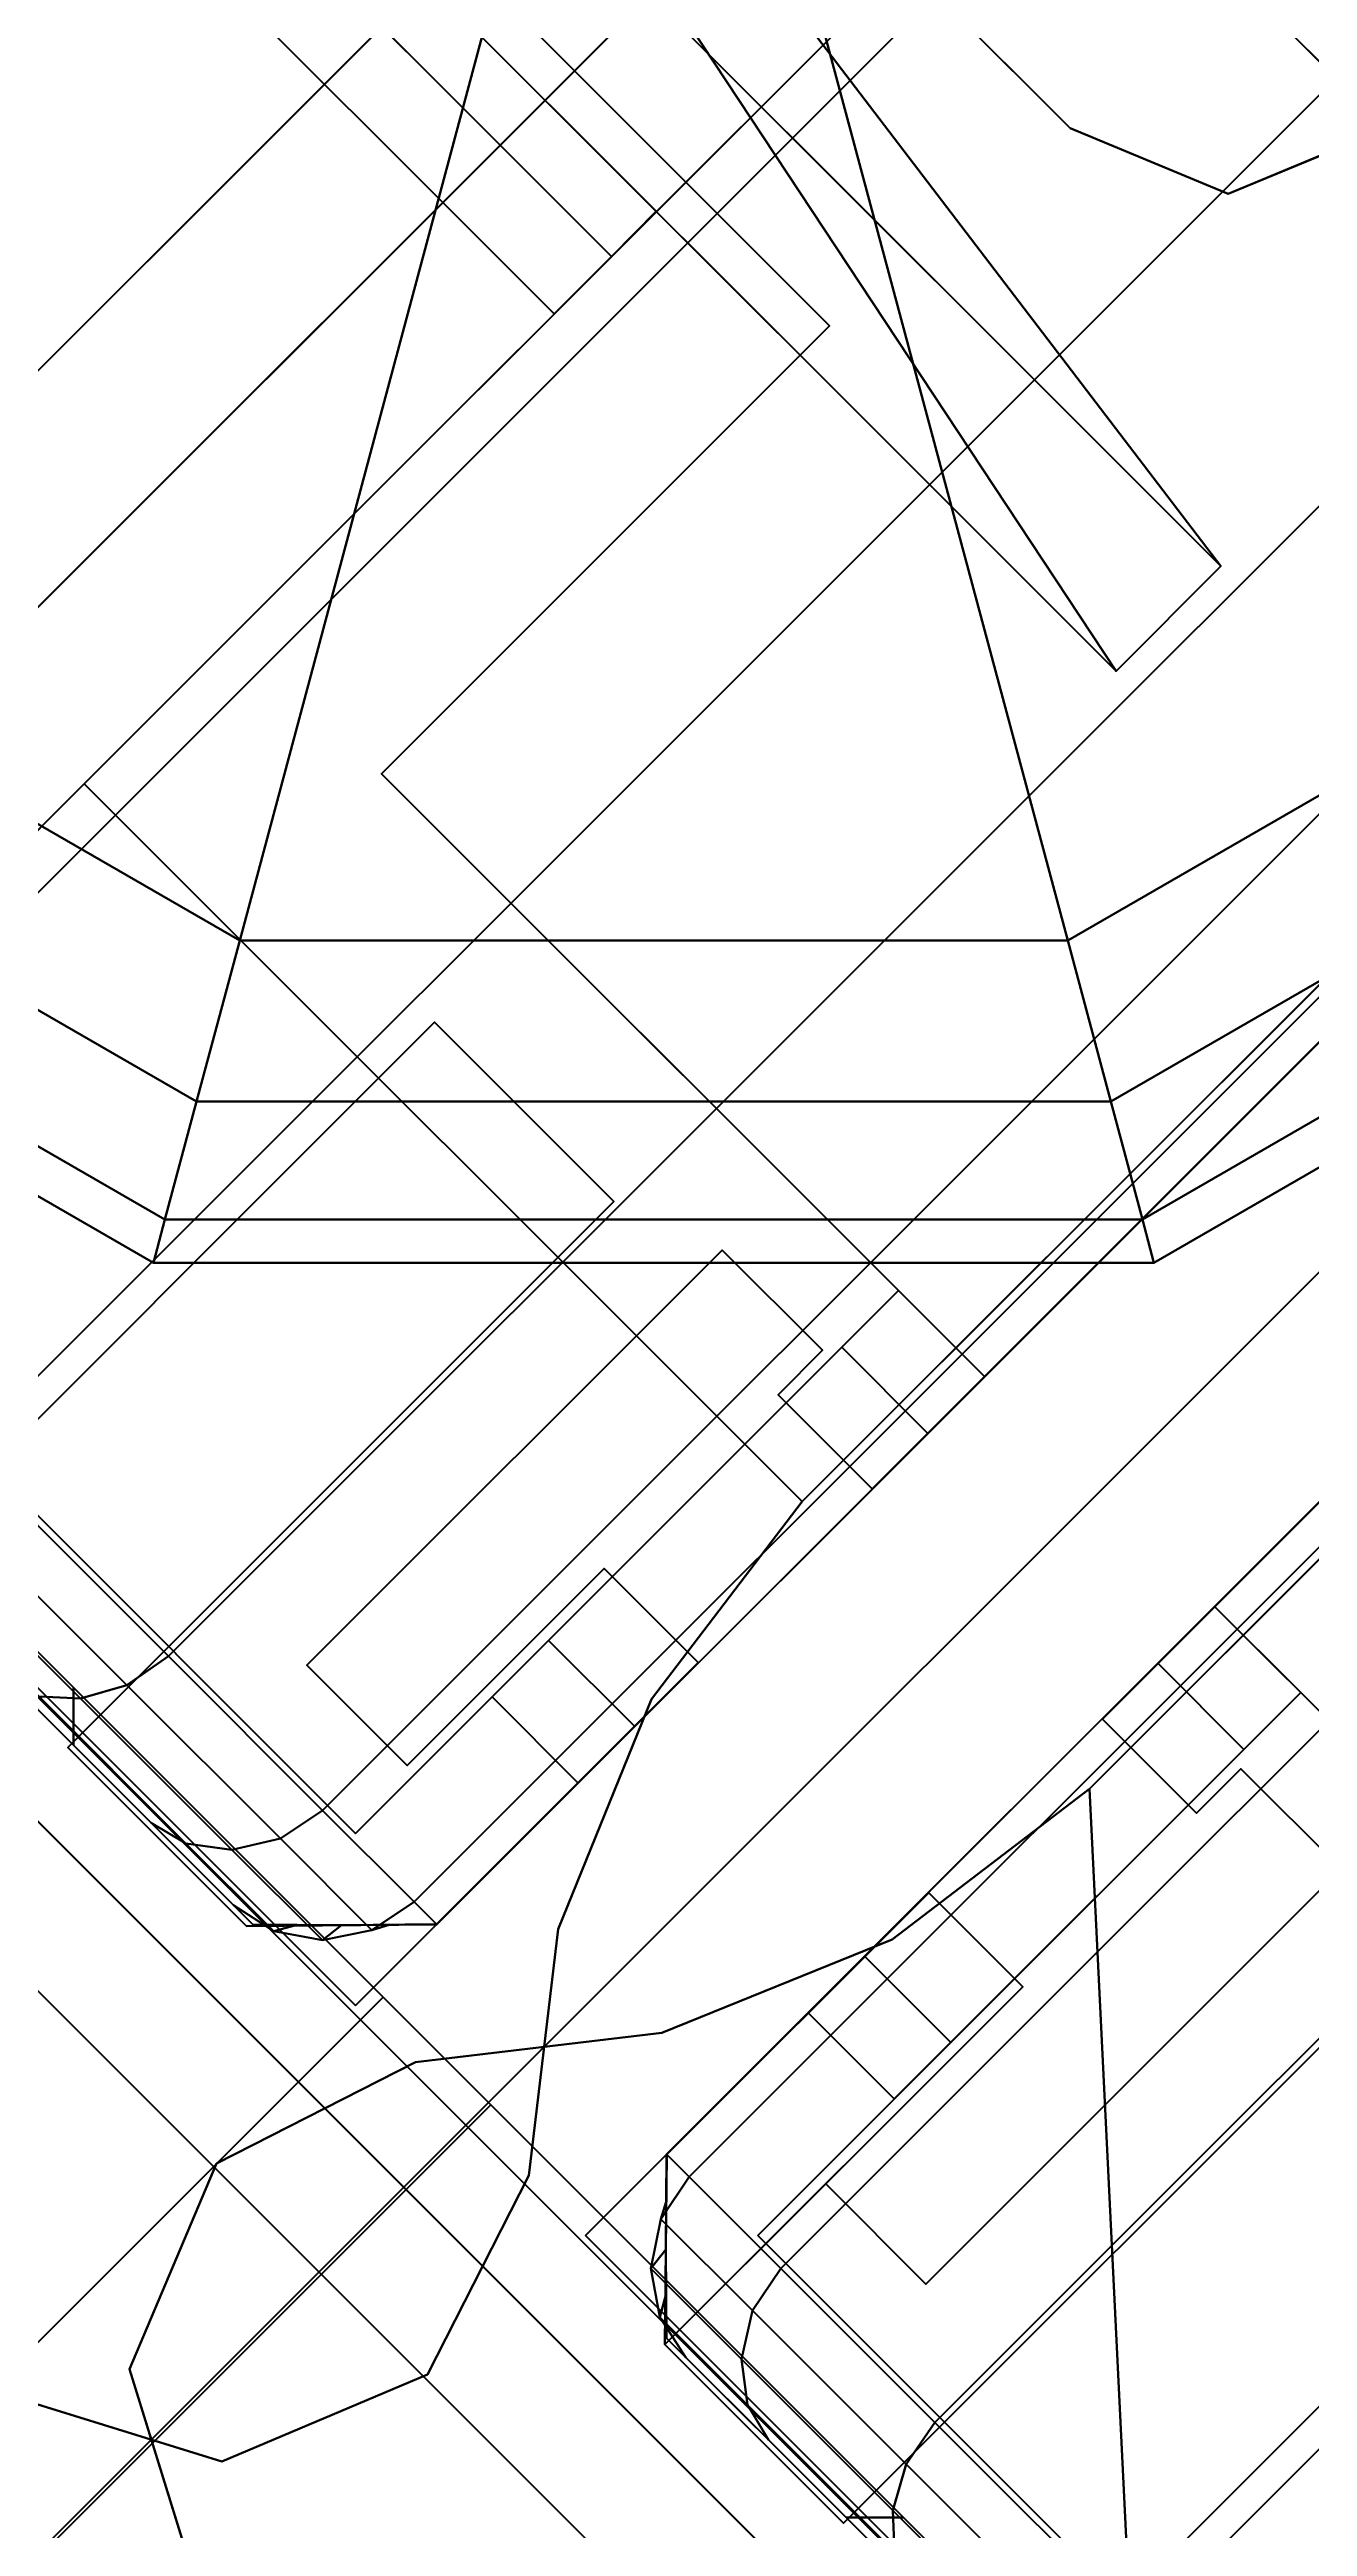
# Model space of a CAD drawing. Extents: x -170 to 1783, y -20 to 1205.
# Drawn here: x 240.164 to 240.783, y 339.09 to 340.31 of the extents above; entities that cross this region are included whole.
import ezdxf
from ezdxf.enums import TextEntityAlignment as Align

# ---------------------------------------------------------------- set-up
doc = ezdxf.new("R2010")
doc.units = 0
doc.header["$LTSCALE"] = 96
doc.header["$MEASUREMENT"] = 0
for name, color, linetype in [('A-FURN-3-PANEL-GLIDE', 7, 'Continuous'), ('A-FURN-3-PANEL-GLIDE-HOUSING', 7, 'Continuous'), ('A-FURN-3-PANEL-RACE', 7, 'Continuous'), ('A-FURN-3-PANEL-SIDE1', 7, 'Continuous'), ('A-FURN-3-PANEL-TOPCAP', 7, 'Continuous'), ('A-FURN-3-PANEL-TRIM', 7, 'Continuous'), ('A-FURN-3-WKSF-BRACKET', 7, 'Continuous'), ('A-FURN-3-WKSF-TOP', 7, 'Continuous'), ('A-FURN-3-WKSF-TRIM', 7, 'Continuous'), ('A-FURN-P-PNLS', 7, 'Continuous'), ('A-FURN-P-WKSF', 7, 'Continuous'), ('A-FURN-P-WKSF-SUPPORT', 7, 'Continuous'), ('MAIN_PANEL', 7, 'Continuous'), ('MAIN_WKSURF', 7, 'Continuous'), ('MAIN_WRKSFC-SUPP', 7, 'Continuous')]:
    doc.layers.add(name, color=color, linetype=linetype)

# ---------------------------------------------------------------- blocks, each defined once
blk = doc.blocks.new('EC-EFN-456')
at = {"layer": 'A-FURN-3-PANEL-GLIDE', "color": 20, "linetype": 'Continuous'}
for points in [[(0.4201, 1.8052, 0.2464), (0.4091, 1.8242, 0.1642), (0.885, 1.9517, 0.1642), (0.885, 1.9297, 0.2464)], [(0.4091, 1.8242, 0.1642), (0.4201, 1.8052, 0.0821), (0.885, 1.9297, 0.0821), (0.885, 1.9517, 0.1642)], [(0.4502, 1.7531, 0.3065), (0.4201, 1.8052, 0.2464), (0.885, 1.9297, 0.2464), (0.885, 1.8696, 0.3065)], [(0.4201, 1.8052, 0.0821), (0.4502, 1.7531, 0.022), (0.885, 1.8696, 0.022), (0.885, 1.9297, 0.0821)], [(0.4912, 1.682, 0.3285), (0.4502, 1.7531, 0.3065), (0.885, 1.8696, 0.3065), (0.885, 1.7875, 0.3285)], [(0.4502, 1.7531, 0.022), (0.4912, 1.682), (0.885, 1.7875), (0.885, 1.8696, 0.022)], [(0.0798, 1.4649, 0.2464), (0.0608, 1.4759, 0.1642), (0.4091, 1.8242, 0.1642), (0.4201, 1.8052, 0.2464)], [(0.0608, 1.4759, 0.1642), (0.0798, 1.4649, 0.0821), (0.4201, 1.8052, 0.0821), (0.4091, 1.8242, 0.1642)], [(0.1319, 1.4348, 0.3065), (0.0798, 1.4649, 0.2464), (0.4201, 1.8052, 0.2464), (0.4502, 1.7531, 0.3065)], [(0.0798, 1.4649, 0.0821), (0.1319, 1.4348, 0.022), (0.4502, 1.7531, 0.022), (0.4201, 1.8052, 0.0821)], [(0.7837, 1.1754, 0.3285), (0.4912, 1.682, 0.3285), (0.885, 1.7875, 0.3285), (0.885, 1.2025, 0.3285)], [(0.885, 1.2025, 0.3285), (0.885, 1.7875, 0.3285), (1.2787, 1.682, 0.3285), (0.9862, 1.1754, 0.3285)], [(0.203, 1.3937, 0.3285), (0.1319, 1.4348, 0.3065), (0.4502, 1.7531, 0.3065), (0.4912, 1.682, 0.3285)], [(0.1319, 1.4348, 0.022), (0.203, 1.3937), (0.4912, 1.682), (0.4502, 1.7531, 0.022)], [(0.7096, 1.1013, 0.3285), (0.203, 1.3937, 0.3285), (0.4912, 1.682, 0.3285), (0.7837, 1.1754, 0.3285)], [(-0.0447, 1, 0.2464), (-0.0668, 1, 0.1642), (0.0608, 1.4759, 0.1642), (0.0798, 1.4649, 0.2464)], [(-0.0668, 1, 0.1642), (-0.0447, 1, 0.0821), (0.0798, 1.4649, 0.0821), (0.0608, 1.4759, 0.1642)], [(0.0154, 1, 0.3065), (-0.0447, 1, 0.2464), (0.0798, 1.4649, 0.2464), (0.1319, 1.4348, 0.3065)], [(-0.0447, 1, 0.0821), (0.0154, 1, 0.022), (0.1319, 1.4348, 0.022), (0.0798, 1.4649, 0.0821)], [(0.0975, 1, 0.3285), (0.0154, 1, 0.3065), (0.1319, 1.4348, 0.3065), (0.203, 1.3937, 0.3285)], [(0.0154, 1, 0.022), (0.0975, 1), (0.203, 1.3937), (0.1319, 1.4348, 0.022)], [(0.6825, 1, 0.3285), (0.0975, 1, 0.3285), (0.203, 1.3937, 0.3285), (0.7096, 1.1013, 0.3285)], [(0.7096, 0.8988, 0.3285), (0.203, 0.6063, 0.3285), (0.0975, 1, 0.3285), (0.6825, 1, 0.3285)]]:
    blk.add_3dface(points, dxfattribs=at)
at = {"layer": 'A-FURN-3-PANEL-GLIDE', "color": 20, "linetype": 'Continuous', "invisible_edges": 12}
for points in [[(0.885, 1), (0.885, 1.7875), (0.4912, 1.682)], [(0.885, 1), (1.2787, 1.682), (0.885, 1.7875)], [(0.885, 1), (0.4912, 1.682), (0.203, 1.3937)], [(0.885, 1), (0.203, 1.3937), (0.0975, 1)], [(0.885, 1), (0.0975, 1), (0.203, 0.6063)]]:
    blk.add_3dface(points, dxfattribs=at)
at = {"layer": 'A-FURN-3-PANEL-GLIDE-HOUSING', "color": 40, "linetype": 'Continuous'}
for points in [[(0.6, 1.3543, 4.1997), (0.6, 1.3143, 4.2397), (0.8848, 1.3143, 4.2397), (0.8848, 1.3543, 4.1997)], [(0.6, 1.3543, 3.6147), (0.6, 1.3543, 4.1997), (0.8848, 1.3543, 4.1997), (0.8848, 1.3543, 3.6147)], [(0.6, 1.3143, 3.5747), (0.6, 1.3543, 3.6147), (0.8848, 1.3543, 3.6147), (0.8848, 1.3143, 3.5747)], [(0.6849, 1.2001, 2.2447), (0.885, 1.283, 3.5747), (0.28, 1.283, 3.5747), (0.28, 1.283, 3.3867)], [(0.28, 1.21, 3.5747), (0.28, 1.21, 3.3867), (0.28, 1.283, 3.3867), (0.28, 1.283, 3.5747)], [(0.28, 1.283, 3.3867), (0.28, 1.21, 3.3867), (0.7365, 1.1485, 2.2447), (0.6849, 1.2001, 2.2447)], [(0.28, 1.21, 3.3867), (0.28, 1.21, 3.5747), (0.885, 1.21, 3.5747), (0.7365, 1.1485, 2.2447)], [(0.485, 1.11, 2.2447), (0.4072, 1.0778, 2.2447), (0.4072, 1.0778, 1.7347), (0.485, 1.11, 1.7347)], [(0.485, 1.11, 1.7347), (0.6432, 1.11, 1.7347), (0.6432, 1.11, 2.2447), (0.485, 1.11, 2.2447)], [(0.4072, 1.0778, 2.2447), (0.375, 1, 2.2447), (0.375, 1, 1.7347), (0.4072, 1.0778, 1.7347)]]:
    blk.add_3dface(points, dxfattribs=at)
for points, invisible_edges in [([(0.6, 0.6883, 4.2397), (0.8848, 0.6883, 4.2397), (0.8848, 1.3143, 4.2397), (0.6, 1.3143, 4.2397)], 2), ([(0.6002, 1.283, 3.5747), (0.6, 1.3143, 3.5747), (0.8848, 1.3143, 3.5747), (0.885, 1.283, 3.5747)], 4), ([(0.28, 1.21, 3.5747), (0.28, 1.283, 3.5747), (0.885, 1.283, 3.5747), (0.885, 1.21, 3.5747)], 4), ([(0.485, 1.11, 1.7347), (0.4072, 1.0778, 1.7347), (0.4072, 0.9222, 1.7347), (0.485, 0.89, 1.7347)], 10), ([(0.485, 1.11, 2.2447), (0.485, 0.89, 2.2447), (0.4072, 0.9222, 2.2447), (0.4072, 1.0778, 2.2447)], 5), ([(0.485, 1.11, 1.7347), (0.602, 1, 1.7347), (0.6432, 1.11, 1.7347)], 3), ([(0.602, 1, 1.7347), (0.485, 1.11, 1.7347), (0.485, 0.89, 1.7347)], 15), ([(0.485, 1.11, 2.2447), (0.6432, 1.11, 2.2447), (0.602, 1, 2.2447)], 14), ([(0.602, 1, 2.2447), (0.485, 0.89, 2.2447), (0.485, 1.11, 2.2447)], 15), ([(0.4072, 1.0778, 2.2447), (0.4072, 0.9222, 2.2447), (0.375, 1, 2.2447)], 1), ([(0.4072, 1.0778, 1.7347), (0.375, 1, 1.7347), (0.4072, 0.9222, 1.7347)], 12)]:
    blk.add_3dface(points, dxfattribs=dict(at, invisible_edges=invisible_edges))
at = {"layer": 'A-FURN-3-PANEL-RACE', "color": 40, "linetype": 'Continuous'}
for points, invisible_edges in [([(0.08, 2.0125, 3.515), (0.08, 2.0125, 0.3963), (47.92, 2.0125, 0.3963), (47.92, 2.0125, 3.515)], 8), ([(0.08, 1.8575, 3.1951), (0.08, 1.8575, 1.4986), (0.08, 2.0125, 0.3963), (0.08, 2.0125, 3.515)], 10), ([(0.5, 1.5745, 0.3963), (47.5, 1.5745, 0.3963), (0.08, 2.0125, 0.3963), (0.08, 1.5745, 0.3963)], 3), ([(47.5, 1.5745, 0.3963), (47.92, 1.5745, 0.3963), (47.92, 2.0125, 0.3963), (0.08, 2.0125, 0.3963)], 8), ([(0.08, 1.8181, 1.4986), (0.08, 1.5745, 0.3963), (0.08, 2.0125, 0.3963), (0.08, 1.8575, 1.4986)], 5), ([(0.08, 1.5745, 3.245), (0.08, 1.8575, 3.1951), (0.08, 2.0125, 3.515), (0.08, 1.5745, 3.515)], 2), ([(0.14, 1.5745, 3.515), (0.08, 1.5745, 3.515), (0.08, 2.0125, 3.515), (0.14, 1.9525, 3.515)], 4), ([(0.14, 1.9525, 3.515), (0.08, 2.0125, 3.515), (0.6, 2.0125, 3.515), (0.6, 1.9525, 3.515)], 1), ([(47.86, 1.9525, 0.4563), (0.14, 1.9525, 0.4563), (0.14, 1.9525, 3.515), (47.86, 1.9525, 3.515)], 4), ([(0.14, 1.9525, 0.4563), (0.14, 1.8575, 1.4986), (0.14, 1.8575, 3.1951), (0.14, 1.9525, 3.515)], 5), ([(0.5, 1.5745, 0.4563), (0.14, 1.5745, 0.4563), (0.14, 1.9525, 0.4563), (47.5, 1.5745, 0.4563)], 12), ([(47.5, 1.5745, 0.4563), (0.14, 1.9525, 0.4563), (47.86, 1.9525, 0.4563), (47.86, 1.5745, 0.4563)], 1), ([(0.14, 1.5745, 0.4563), (0.14, 1.8181, 1.4986), (0.14, 1.8575, 1.4986), (0.14, 1.9525, 0.4563)], 5), ([(0.14, 1.8575, 3.1951), (0.14, 1.5745, 3.245), (0.14, 1.5745, 3.515), (0.14, 1.9525, 3.515)], 8), ([(0.08, 1.614, 1.7894), (0.08, 1.5745, 1.7894), (0.08, 1.5745, 0.3963), (0.08, 1.8181, 1.4986)], 4), ([(0.14, 1.5745, 1.7894), (0.14, 1.614, 1.7894), (0.14, 1.8181, 1.4986), (0.14, 1.5745, 0.4563)], 4), ([(0.08, 1.5745, 0.3963), (0.08, 1.5745, 1.7894), (0.14, 1.5745, 1.7894), (0.14, 1.5745, 0.4563)], 8), ([(0.5, 1.5745, 0.3963), (0.08, 1.5745, 0.3963), (0.14, 1.5745, 0.4563), (0.5, 1.5745, 0.4563)], 2), ([(2.098, 1.2625, 0.3963), (45.902, 1.2625, 0.3963), (0.5, 1.5745, 0.3963), (0.5, 1.2625, 0.3963)], 3), ([(47.5, 1.2625, 0.3963), (47.5, 1.5745, 0.3963), (0.5, 1.5745, 0.3963), (45.902, 1.2625, 0.3963)], 6), ([(2.098, 1.2625, 0.4563), (0.5, 1.2625, 0.4563), (0.5, 1.5745, 0.4563), (45.902, 1.2625, 0.4563)], 12), ([(47.5, 1.2625, 0.4563), (45.902, 1.2625, 0.4563), (0.5, 1.5745, 0.4563), (47.5, 1.5745, 0.4563)], 6)]:
    blk.add_3dface(points, dxfattribs=dict(at, invisible_edges=invisible_edges))
for points in [[(0.14, 1.8575, 1.4986), (0.08, 1.8575, 1.4986), (0.08, 1.8575, 3.1951), (0.14, 1.8575, 3.1951)], [(0.08, 1.8181, 1.4986), (0.08, 1.8575, 1.4986), (0.14, 1.8575, 1.4986), (0.14, 1.8181, 1.4986)], [(0.14, 1.8575, 3.1951), (0.08, 1.8575, 3.1951), (0.08, 1.5745, 3.245), (0.14, 1.5745, 3.245)], [(0.08, 1.614, 1.7894), (0.08, 1.8181, 1.4986), (0.14, 1.8181, 1.4986), (0.14, 1.614, 1.7894)], [(0.08, 1.5745, 1.7894), (0.08, 1.614, 1.7894), (0.14, 1.614, 1.7894), (0.14, 1.5745, 1.7894)], [(0.14, 1.5745, 3.245), (0.08, 1.5745, 3.245), (0.08, 1.5745, 3.515), (0.14, 1.5745, 3.515)], [(0.5, 1.2625, 0.3963), (0.5, 1.5745, 0.3963), (0.5, 1.5745, 0.4563), (0.5, 1.2625, 0.4563)], [(0.5, 1.2625, 0.4563), (2.098, 1.2625, 0.4563), (2.098, 1.2625, 0.3963), (0.5, 1.2625, 0.3963)]]:
    blk.add_3dface(points, dxfattribs=at)
at = {"layer": 'A-FURN-3-PANEL-SIDE1', "color": 7, "linetype": 'Continuous'}
for points in [[(47.3224, 1.955, 55.7401), (47.3228, 0.045, 55.7401), (0.6776, 0.045, 55.7401), (0.6776, 1.955, 55.7401)], [(0.6776, 0.045, 4.2397), (0.6776, 1.955, 4.2397), (0.6776, 1.955, 55.7401), (0.6776, 0.045, 55.7401)], [(47.3224, 0.045, 4.2397), (47.3224, 1.955, 4.2397), (0.6776, 1.955, 4.2397), (0.6776, 0.045, 4.2397)]]:
    blk.add_3dface(points, dxfattribs=at)
at = {"layer": 'A-FURN-3-PANEL-TOPCAP', "color": 60, "linetype": 'Continuous'}
for points in [[(0.1143, 2.0013, 55.8104), (0.1129, 1.9894, 55.635), (0.1285, 2.0047, 55.635), (0.1344, 2.0151, 55.8048)], [(0.1774, 2.0013, 55.977), (0.1143, 2.0013, 55.8104), (0.1344, 2.0151, 55.8048), (0.1955, 2.0151, 55.9663)], [(0.1344, 2.0151, 55.8048), (0.1285, 2.0047, 55.635), (0.144, 2.02, 55.635), (0.1575, 2.02, 55.8011)], [(0.1955, 2.0151, 55.9663), (0.1344, 2.0151, 55.8048), (0.1575, 2.02, 55.8011), (0.2149, 2.02, 55.9575)], [(0.2828, 2.0013, 56.1222), (0.1774, 2.0013, 55.977), (0.1955, 2.0151, 55.9663), (0.2978, 2.0151, 56.1072)], [(0.2978, 2.0151, 56.1072), (0.1955, 2.0151, 55.9663), (0.2149, 2.02, 55.9575), (0.3121, 2.02, 56.0929)], [(0.4225, 2.0013, 56.2349), (0.2828, 2.0013, 56.1222), (0.2978, 2.0151, 56.1072), (0.4331, 2.0151, 56.2168)], [(0.1006, 1.9805, 55.8155), (0.0965, 1.9727, 55.635), (0.1129, 1.9894, 55.635), (0.1143, 2.0013, 55.8104)], [(0.1644, 1.9805, 55.9859), (0.1006, 1.9805, 55.8155), (0.1143, 2.0013, 55.8104), (0.1774, 2.0013, 55.977)], [(0.2713, 1.9805, 56.1337), (0.1644, 1.9805, 55.9859), (0.1774, 2.0013, 55.977), (0.2828, 2.0013, 56.1222)], [(0.4136, 1.9805, 56.248), (0.2713, 1.9805, 56.1337), (0.2828, 2.0013, 56.1222), (0.4225, 2.0013, 56.2349)], [(0.0957, 1.956, 55.8177), (0.08, 1.956, 55.635), (0.0965, 1.9727, 55.635), (0.1006, 1.9805, 55.8155)], [(0.1595, 1.956, 55.9895), (0.0957, 1.956, 55.8177), (0.1006, 1.9805, 55.8155), (0.1644, 1.9805, 55.9859)], [(0.2668, 1.956, 56.1382), (0.1595, 1.956, 55.9895), (0.1644, 1.9805, 55.9859), (0.2713, 1.9805, 56.1337)], [(0.4099, 1.956, 56.2528), (0.2668, 1.956, 56.1382), (0.2713, 1.9805, 56.1337), (0.4136, 1.9805, 56.248)], [(0.0957, 0.044, 55.8177), (0.08, 0.044, 55.635), (0.08, 1.956, 55.635), (0.0957, 1.956, 55.8177)], [(0.1595, 0.044, 55.9895), (0.0957, 0.044, 55.8177), (0.0957, 1.956, 55.8177), (0.1595, 1.956, 55.9895)], [(0.2668, 0.044, 56.1382), (0.1595, 0.044, 55.9895), (0.1595, 1.956, 55.9895), (0.2668, 1.956, 56.1382)], [(0.4099, 0.044, 56.2528), (0.2668, 0.044, 56.1382), (0.2668, 1.956, 56.1382), (0.4099, 1.956, 56.2528)], [(0.5783, 0.044, 56.3252), (0.4099, 0.044, 56.2528), (0.4099, 1.956, 56.2528), (0.5783, 1.956, 56.3252)], [(0.76, 0.044, 56.35), (0.5783, 0.044, 56.3252), (0.5783, 1.956, 56.3252), (0.76, 1.956, 56.35)], [(0.76, 0.044, 56.35), (0.76, 1.956, 56.35), (47.24, 1.956, 56.35), (47.24, 0.044, 56.35)]]:
    blk.add_3dface(points, dxfattribs=at)
for points, invisible_edges in [([(0.1285, -0.0047, 55.635), (0.144, -0.02, 55.635), (0.144, 2.02, 55.635), (0.1285, 2.0047, 55.635)], 10), ([(0.144, 2.02, 55.635), (0.269, 2.02, 55.635), (0.2783, 2.02, 55.7687), (0.1575, 2.02, 55.8011)], 4), ([(0.144, -0.02, 55.635), (0.269, -0.02, 55.635), (0.269, 2.02, 55.635), (0.144, 2.02, 55.635)], 10), ([(0.1575, 2.02, 55.8011), (0.2783, 2.02, 55.7687), (0.3232, 2.02, 55.8949), (0.2149, 2.02, 55.9575)], 5), ([(0.2149, 2.02, 55.9575), (0.3232, 2.02, 55.8949), (0.4005, 2.02, 56.0044), (0.3121, 2.02, 56.0929)], 5), ([(0.269, 2.02, 55.635), (0.289, 2, 55.635), (0.2976, 2, 55.7635), (0.2783, 2.02, 55.7687)], 4), ([(0.289, 2, 55.635), (0.269, 2.02, 55.635), (0.269, -0.02, 55.635), (0.289, 0, 55.635)], 10), ([(0.2783, 2.02, 55.7687), (0.2976, 2, 55.7635), (0.3405, 2, 55.8849), (0.3232, 2.02, 55.8949)], 5), ([(0.394, 2.02, 55.635), (0.3741, 2, 55.635), (0.3741, 0, 55.635), (0.394, -0.02, 55.635)], 10), ([(0.676, 2.02, 55.635), (0.394, 2.02, 55.635), (0.394, -0.02, 55.635), (0.676, -0.02, 55.635)], 10), ([(0.1285, 2.0047, 55.635), (0.1129, 1.9894, 55.635), (0.1129, 0.0106, 55.635), (0.1285, -0.0047, 55.635)], 10), ([(0.0965, 0.0273, 55.635), (0.1129, 0.0106, 55.635), (0.1129, 1.9894, 55.635), (0.0965, 1.9727, 55.635)], 10), ([(0.289, 2, 55.635), (0.3741, 2, 55.635), (0.3798, 2, 55.7415), (0.2976, 2, 55.7635)], 4), ([(0.289, 0, 55.635), (0.3741, 0, 55.635), (0.3741, 2, 55.635), (0.289, 2, 55.635)], 10), ([(0.2976, 2, 55.7635), (0.3798, 2, 55.7415), (0.4142, 2, 55.8424), (0.3405, 2, 55.8849)], 5), ([(0.0965, 1.9727, 55.635), (0.08, 1.956, 55.635), (0.08, 0.044, 55.635), (0.0965, 0.0273, 55.635)], 8)]:
    blk.add_3dface(points, dxfattribs=dict(at, invisible_edges=invisible_edges))
at = {"layer": 'A-FURN-3-PANEL-TRIM', "color": 60, "linetype": 'Continuous'}
for points, invisible_edges in [([(-0.0735, 2.1159, 3.8013), (0.6, 2.1348, 3.8013), (0.065, 2.269, 3.8013), (-0.0322, 2.2178, 3.8013)], 3), ([(-0.0735, 2.1159, 4.013), (-0.0322, 2.2178, 4.013), (0.065, 2.269, 4.013), (0.6, 2.1348, 4.013)], 12), ([(0.0361, 1.9153, 3.8013), (0.6, 2.1348, 3.8013), (-0.0735, 2.1159, 3.8013), (-0.0395, 2.0114, 3.8013)], 3), ([(0.0361, 1.9153, 4.013), (-0.0395, 2.0114, 4.013), (-0.0735, 2.1159, 4.013), (0.6, 2.1348, 4.013)], 12), ([(0.1, 1.6815, 3.8013), (0.6, 2.1348, 3.8013), (0.0361, 1.9153, 3.8013), (0.0837, 1.8027, 3.8013)], 3), ([(0.1, 1.6815, 4.013), (0.0837, 1.8027, 4.013), (0.0361, 1.9153, 4.013), (0.6, 2.1348, 4.013)], 12), ([(0.1, 1.6815, 3.8013), (0.6, 1.6815, 3.8013), (0.6, 2.1348, 3.8013)], 12), ([(0.6, 2.1348, 4.013), (0.6, 1.6815, 4.013), (0.1, 1.6815, 4.013)], 12), ([(0.395, 2.0328, 55.635), (0.6776, 2.0328, 55.635), (0.6776, -0.0328, 55.635), (0.395, -0.0328, 55.635)], 8), ([(0.0802, 1.7737, 55.635), (0.08, 1.956, 55.635), (0.1457, 2.0228, 55.635), (0.1457, 1.7737, 55.635)], 4), ([(0.2155, 1.9109, 55.635), (0.1457, 1.9109, 55.635), (0.1457, 2.0228, 55.635), (0.2701, 2.0228, 55.635)], 10), ([(0.6, -0.1348, 3.5747), (0.6, 1.6815, 3.5747), (0.1, 1.6815, 3.5747), (0.1, 0.3185, 3.5747)], 10), ([(0.6, -0.1348, 4.2397), (0.1, 0.3185, 4.2397), (0.1, 1.6815, 4.2397), (0.6, 1.6815, 4.2397)], 5), ([(0.1457, 0.3473, 55.635), (0.0802, 0.3473, 55.635), (0.0802, 1.6527, 55.635), (0.1457, 1.6527, 55.635)], 8), ([(0.2701, 1.6426, 55.635), (0.395, 1.6426, 55.635), (0.395, 0.3574, 55.635), (0.2701, 0.3574, 55.635)], 10), ([(0.1457, 1.6218, 55.635), (0.2155, 1.6218, 55.635), (0.2155, 0.3782, 55.635), (0.1457, 0.3782, 55.635)], 10)]:
    blk.add_3dface(points, dxfattribs=dict(at, invisible_edges=invisible_edges))
for points in [[(-0.0322, 2.2178, 3.8013), (0.065, 2.269, 3.8013), (0.065, 2.269, 4.013), (-0.0322, 2.2178, 4.013)], [(-0.0735, 2.1159, 3.8013), (-0.0322, 2.2178, 3.8013), (-0.0322, 2.2178, 4.013), (-0.0735, 2.1159, 4.013)], [(0.6, 2.1348, 3.8013), (0.6, 1.6815, 3.8013), (0.6, 1.6815, 4.013), (0.6, 2.1348, 4.013)], [(-0.0395, 2.0114, 3.8013), (-0.0735, 2.1159, 3.8013), (-0.0735, 2.1159, 4.013), (-0.0395, 2.0114, 4.013)], [(0.395, 1.6426, 55.635), (0.395, 1.6426, 4.2397), (0.395, 2.0328, 4.2397), (0.395, 2.0328, 55.635)], [(0.1457, 2.0228, 4.2397), (0.1457, 2.0228, 55.635), (0.08, 1.956, 55.635), (0.0802, 1.956, 4.2397)], [(0.1457, 2.0228, 4.2397), (0.2701, 2.0228, 4.2397), (0.2701, 2.0228, 55.635), (0.1457, 2.0228, 55.635)], [(0.2701, 2.0228, 55.635), (0.2701, 2.0228, 4.2397), (0.2701, 1.6426, 4.2397), (0.2701, 1.6426, 55.635)], [(0.0361, 1.9153, 3.8013), (-0.0395, 2.0114, 3.8013), (-0.0395, 2.0114, 4.013), (0.0361, 1.9153, 4.013)], [(0.0802, 1.7737, 55.635), (0.0802, 1.7737, 4.2397), (0.0802, 1.956, 4.2397), (0.08, 1.956, 55.635)], [(0.0837, 1.8027, 3.8013), (0.0361, 1.9153, 3.8013), (0.0361, 1.9153, 4.013), (0.0837, 1.8027, 4.013)], [(0.2155, 1.9109, 4.2397), (0.1457, 1.9109, 4.2397), (0.1457, 1.9109, 55.635), (0.2155, 1.9109, 55.635)], [(0.1457, 1.9109, 55.635), (0.1457, 1.9109, 4.2397), (0.1457, 1.7737, 4.2397), (0.1457, 1.7737, 55.635)], [(0.2155, 1.6218, 55.635), (0.2155, 1.6218, 4.2397), (0.2155, 1.9109, 4.2397), (0.2155, 1.9109, 55.635)], [(0.1, 1.6815, 3.8013), (0.0837, 1.8027, 3.8013), (0.0837, 1.8027, 4.013), (0.1, 1.6815, 4.013)], [(0.1457, 1.7737, 4.2397), (0.0802, 1.7737, 4.2397), (0.0802, 1.7737, 55.635), (0.1457, 1.7737, 55.635)], [(0.1, 0.3185, 4.2397), (0.1, 0.3185, 3.5747), (0.1, 1.6815, 3.5747), (0.1, 1.6815, 4.2397)], [(0.1, 1.6815, 4.2397), (0.1, 1.6815, 4.013), (0.6, 1.6815, 4.013), (0.6, 1.6815, 4.2397)], [(0.6, 1.6815, 3.8013), (0.1, 1.6815, 3.8013), (0.1, 1.6815, 3.5747), (0.6, 1.6815, 3.5747)], [(0.6, 1.6815, 3.5747), (0.6, -0.1348, 3.5747), (0.6, -0.1348, 4.2397), (0.6, 1.6815, 4.2397)], [(0.0802, 1.6527, 4.2397), (0.1457, 1.6527, 4.2397), (0.1457, 1.6527, 55.635), (0.0802, 1.6527, 55.635)], [(0.0802, 0.3473, 55.635), (0.0802, 0.3473, 4.2397), (0.0802, 1.6527, 4.2397), (0.0802, 1.6527, 55.635)], [(0.1457, 1.6527, 55.635), (0.1457, 1.6527, 4.2397), (0.1457, 1.6218, 4.2397), (0.1457, 1.6218, 55.635)], [(0.2701, 1.6426, 4.2397), (0.395, 1.6426, 4.2397), (0.395, 1.6426, 55.635), (0.2701, 1.6426, 55.635)], [(0.1457, 1.6218, 4.2397), (0.2155, 1.6218, 4.2397), (0.2155, 1.6218, 55.635), (0.1457, 1.6218, 55.635)]]:
    blk.add_3dface(points, dxfattribs=at)
at = {"layer": 'A-FURN-P-PNLS', "color": 60, "linetype": 'Continuous'}
for p, q in [((0, 0), (0, 2)), ((0, 2), (48, 2))]:
    blk.add_line(p, q, dxfattribs=at)
at = {"layer": 'MAIN_PANEL', "color": 7, "linetype": 'Continuous'}
for p in [(0, 2), (0, 2, 55.663), (0, 2)]:
    blk.add_point(p, dxfattribs=at)
blk = doc.blocks.new('EC-EFN-244')
at = {"layer": 'A-FURN-3-PANEL-RACE', "color": 40, "linetype": 'Continuous'}
for points, invisible_edges in [([(0.08, 2.0125, 3.515), (0.08, 2.0125, 0.3963), (23.92, 2.0125, 0.3963), (23.92, 2.0125, 3.515)], 8), ([(23.5, 1.5745, 0.3963), (23.92, 1.5745, 0.3963), (23.92, 2.0125, 0.3963), (0.08, 2.0125, 0.3963)], 8), ([(23.86, 1.9525, 3.515), (23.4, 1.9525, 3.515), (23.4, 2.0125, 3.515), (23.92, 2.0125, 3.515)], 8), ([(23.86, 1.5745, 3.515), (23.86, 1.9525, 3.515), (23.92, 2.0125, 3.515), (23.92, 1.5745, 3.515)], 2), ([(23.92, 1.8575, 3.1951), (23.92, 2.0125, 3.515), (23.92, 2.0125, 0.3963), (23.92, 1.8575, 1.4986)], 5), ([(23.92, 1.8181, 1.4986), (23.92, 1.8575, 1.4986), (23.92, 2.0125, 0.3963), (23.92, 1.5745, 0.3963)], 10), ([(23.92, 1.5745, 3.245), (23.92, 1.5745, 3.515), (23.92, 2.0125, 3.515), (23.92, 1.8575, 3.1951)], 4), ([(23.86, 1.9525, 0.4563), (0.14, 1.9525, 0.4563), (0.14, 1.9525, 3.515), (23.86, 1.9525, 3.515)], 4), ([(23.5, 1.5745, 0.4563), (0.14, 1.9525, 0.4563), (23.86, 1.9525, 0.4563), (23.86, 1.5745, 0.4563)], 1), ([(23.86, 1.9525, 0.4563), (23.86, 1.9525, 3.515), (23.86, 1.8575, 3.1951), (23.86, 1.8575, 1.4986)], 10), ([(23.86, 1.5745, 0.4563), (23.86, 1.9525, 0.4563), (23.86, 1.8575, 1.4986), (23.86, 1.8181, 1.4986)], 10), ([(23.86, 1.8575, 3.1951), (23.86, 1.9525, 3.515), (23.86, 1.5745, 3.515), (23.86, 1.5745, 3.245)], 1), ([(23.86, 1.5745, 1.7894), (23.86, 1.5745, 0.4563), (23.86, 1.8181, 1.4986), (23.86, 1.614, 1.7894)], 2), ([(23.92, 1.614, 1.7894), (23.92, 1.8181, 1.4986), (23.92, 1.5745, 0.3963), (23.92, 1.5745, 1.7894)], 2), ([(23.5, 1.5745, 0.3963), (23.5, 1.5745, 0.4563), (23.86, 1.5745, 0.4563), (23.92, 1.5745, 0.3963)], 4), ([(23.92, 1.5745, 0.3963), (23.86, 1.5745, 0.4563), (23.86, 1.5745, 1.7894), (23.92, 1.5745, 1.7894)], 1)]:
    blk.add_3dface(points, dxfattribs=dict(at, invisible_edges=invisible_edges))
for points in [[(23.86, 1.8575, 1.4986), (23.86, 1.8575, 3.1951), (23.92, 1.8575, 3.1951), (23.92, 1.8575, 1.4986)], [(23.92, 1.8181, 1.4986), (23.86, 1.8181, 1.4986), (23.86, 1.8575, 1.4986), (23.92, 1.8575, 1.4986)], [(23.86, 1.8575, 3.1951), (23.86, 1.5745, 3.245), (23.92, 1.5745, 3.245), (23.92, 1.8575, 3.1951)], [(23.92, 1.614, 1.7894), (23.86, 1.614, 1.7894), (23.86, 1.8181, 1.4986), (23.92, 1.8181, 1.4986)], [(23.92, 1.5745, 1.7894), (23.86, 1.5745, 1.7894), (23.86, 1.614, 1.7894), (23.92, 1.614, 1.7894)], [(23.86, 1.5745, 3.245), (23.86, 1.5745, 3.515), (23.92, 1.5745, 3.515), (23.92, 1.5745, 3.245)]]:
    blk.add_3dface(points, dxfattribs=at)
at = {"layer": 'A-FURN-3-PANEL-TOPCAP', "color": 60, "linetype": 'Continuous'}
for points, invisible_edges in [([(23.324, 2.02, 43.635), (23.324, -0.02, 43.635), (23.606, -0.02, 43.635), (23.606, 2.02, 43.635)], 5), ([(23.7851, 2.02, 43.9575), (23.6879, 2.02, 44.0929), (23.5995, 2.02, 44.0044), (23.6768, 2.02, 43.8949)], 10), ([(23.606, 2.02, 43.635), (23.606, -0.02, 43.635), (23.6259, 0, 43.635), (23.6259, 2, 43.635)], 5), ([(23.8425, 2.02, 43.8011), (23.7851, 2.02, 43.9575), (23.6768, 2.02, 43.8949), (23.7217, 2.02, 43.7687)], 10), ([(23.731, 2.02, 43.635), (23.7217, 2.02, 43.7687), (23.7024, 2, 43.7635), (23.711, 2, 43.635)], 2), ([(23.711, 2, 43.635), (23.711, 0, 43.635), (23.731, -0.02, 43.635), (23.731, 2.02, 43.635)], 5), ([(23.856, 2.02, 43.635), (23.8425, 2.02, 43.8011), (23.7217, 2.02, 43.7687), (23.731, 2.02, 43.635)], 2), ([(23.856, -0.02, 43.635), (23.856, 2.02, 43.635), (23.731, 2.02, 43.635), (23.731, -0.02, 43.635)], 5), ([(23.8715, 2.0047, 43.635), (23.856, 2.02, 43.635), (23.856, -0.02, 43.635), (23.8715, -0.0047, 43.635)], 10), ([(23.8715, -0.0047, 43.635), (23.8871, 0.0106, 43.635), (23.8871, 1.9894, 43.635), (23.8715, 2.0047, 43.635)], 10), ([(23.711, 2, 43.635), (23.7024, 2, 43.7635), (23.6202, 2, 43.7415), (23.6259, 2, 43.635)], 2), ([(23.711, 0, 43.635), (23.711, 2, 43.635), (23.6259, 2, 43.635), (23.6259, 0, 43.635)], 5), ([(23.9035, 1.9727, 43.635), (23.8871, 1.9894, 43.635), (23.8871, 0.0106, 43.635), (23.9035, 0.0273, 43.635)], 10), ([(23.9035, 0.0273, 43.635), (23.92, 0.044, 43.635), (23.92, 1.956, 43.635), (23.9035, 1.9727, 43.635)], 8)]:
    blk.add_3dface(points, dxfattribs=dict(at, invisible_edges=invisible_edges))
for points in [[(23.5669, 2.0151, 44.2168), (23.7022, 2.0151, 44.1072), (23.7172, 2.0013, 44.1222), (23.5775, 2.0013, 44.2349)], [(23.6879, 2.02, 44.0929), (23.7851, 2.02, 43.9575), (23.8045, 2.0151, 43.9663), (23.7022, 2.0151, 44.1072)], [(23.7022, 2.0151, 44.1072), (23.8045, 2.0151, 43.9663), (23.8226, 2.0013, 43.977), (23.7172, 2.0013, 44.1222)], [(23.7851, 2.02, 43.9575), (23.8425, 2.02, 43.8011), (23.8656, 2.0151, 43.8047), (23.8045, 2.0151, 43.9663)], [(23.8045, 2.0151, 43.9663), (23.8656, 2.0151, 43.8047), (23.8857, 2.0013, 43.8104), (23.8226, 2.0013, 43.977)], [(23.8425, 2.02, 43.8011), (23.856, 2.02, 43.635), (23.8715, 2.0047, 43.635), (23.8656, 2.0151, 43.8047)], [(23.8656, 2.0151, 43.8047), (23.8715, 2.0047, 43.635), (23.8871, 1.9894, 43.635), (23.8857, 2.0013, 43.8104)], [(23.5775, 2.0013, 44.2349), (23.7172, 2.0013, 44.1222), (23.7287, 1.9805, 44.1337), (23.5864, 1.9805, 44.248)], [(23.7172, 2.0013, 44.1222), (23.8226, 2.0013, 43.977), (23.8356, 1.9805, 43.9859), (23.7287, 1.9805, 44.1337)], [(23.8226, 2.0013, 43.977), (23.8857, 2.0013, 43.8104), (23.8994, 1.9805, 43.8155), (23.8356, 1.9805, 43.9859)], [(23.8857, 2.0013, 43.8104), (23.8871, 1.9894, 43.635), (23.9035, 1.9727, 43.635), (23.8994, 1.9805, 43.8155)], [(23.5864, 1.9805, 44.248), (23.7287, 1.9805, 44.1337), (23.7332, 1.956, 44.1382), (23.5901, 1.956, 44.2528)], [(23.7287, 1.9805, 44.1337), (23.8356, 1.9805, 43.9859), (23.8405, 1.956, 43.9895), (23.7332, 1.956, 44.1382)], [(23.8356, 1.9805, 43.9859), (23.8994, 1.9805, 43.8155), (23.9043, 1.956, 43.8177), (23.8405, 1.956, 43.9895)], [(23.8994, 1.9805, 43.8155), (23.9035, 1.9727, 43.635), (23.92, 1.956, 43.635), (23.9043, 1.956, 43.8177)], [(23.5901, 0.044, 44.2528), (23.4216, 0.044, 44.3252), (23.4216, 1.956, 44.3252), (23.5901, 1.956, 44.2528)], [(23.7332, 0.044, 44.1382), (23.5901, 0.044, 44.2528), (23.5901, 1.956, 44.2528), (23.7332, 1.956, 44.1382)], [(23.8405, 0.044, 43.9895), (23.7332, 0.044, 44.1382), (23.7332, 1.956, 44.1382), (23.8405, 1.956, 43.9895)], [(23.9043, 0.044, 43.8177), (23.8405, 0.044, 43.9895), (23.8405, 1.956, 43.9895), (23.9043, 1.956, 43.8177)], [(23.92, 0.044, 43.635), (23.9043, 0.044, 43.8177), (23.9043, 1.956, 43.8177), (23.92, 1.956, 43.635)]]:
    blk.add_3dface(points, dxfattribs=at)
at = {"layer": 'A-FURN-3-PANEL-TRIM', "color": 60, "linetype": 'Continuous'}
for points, invisible_edges in [([(23.935, 2.269, 3.5747), (23.4, 2.1348, 3.5747), (24.0735, 2.1159, 3.5747), (24.0322, 2.2178, 3.5747)], 3), ([(23.935, 2.269, 4.2397), (24.0322, 2.2178, 4.2397), (24.0735, 2.1159, 4.2397), (23.4, 2.1348, 4.2397)], 12), ([(23.935, 2.269, 3.8013), (24.0322, 2.2178, 3.8013), (24.0735, 2.1159, 3.8013), (23.4, 2.1348, 3.8013)], 12), ([(23.935, 2.269, 4.013), (23.4, 2.1348, 4.013), (24.0735, 2.1159, 4.013), (24.0322, 2.2178, 4.013)], 3), ([(23.4, 2.1348, 3.5747), (23.4, 0.3185, 3.5747), (23.9, 0.3185, 3.5747), (23.9, 1.6815, 3.5747)], 10), ([(24.0735, 2.1159, 3.5747), (23.4, 2.1348, 3.5747), (23.9639, 1.9153, 3.5747), (24.0395, 2.0114, 3.5747)], 3), ([(23.9639, 1.9153, 3.5747), (23.4, 2.1348, 3.5747), (23.9, 1.6815, 3.5747), (23.9163, 1.8027, 3.5747)], 3), ([(23.4, 2.1348, 4.2397), (23.9, 1.6815, 4.2397), (23.9, 0.3185, 4.2397), (23.4, 0.3185, 4.2397)], 5), ([(24.0735, 2.1159, 4.2397), (24.0395, 2.0114, 4.2397), (23.9639, 1.9153, 4.2397), (23.4, 2.1348, 4.2397)], 12), ([(23.9639, 1.9153, 4.2397), (23.9163, 1.8027, 4.2397), (23.9, 1.6815, 4.2397), (23.4, 2.1348, 4.2397)], 12), ([(24.0735, 2.1159, 3.8013), (24.0395, 2.0114, 3.8013), (23.9639, 1.9153, 3.8013), (23.4, 2.1348, 3.8013)], 12), ([(23.9639, 1.9153, 3.8013), (23.9163, 1.8027, 3.8013), (23.9, 1.6815, 3.8013), (23.4, 2.1348, 3.8013)], 12), ([(24.0735, 2.1159, 4.013), (23.4, 2.1348, 4.013), (23.9639, 1.9153, 4.013), (24.0395, 2.0114, 4.013)], 3), ([(23.9639, 1.9153, 4.013), (23.4, 2.1348, 4.013), (23.9, 1.6815, 4.013), (23.9163, 1.8027, 4.013)], 3), ([(23.605, -0.0328, 43.635), (23.3224, -0.0328, 43.635), (23.3224, 2.0328, 43.635), (23.605, 2.0328, 43.635)], 8), ([(23.8543, 2.0228, 43.635), (23.8543, 1.9109, 43.635), (23.7845, 1.9109, 43.635), (23.7299, 2.0228, 43.635)], 6), ([(23.7845, 1.9109, 4.2397), (23.7845, 1.9109, 43.635), (23.8543, 1.9109, 43.635), (23.8543, 1.9109, 4.2397)], 2), ([(23.8543, 1.6527, 43.635), (23.9198, 1.6527, 43.635), (23.9198, 0.3473, 43.635), (23.8543, 0.3473, 43.635)], 8), ([(23.8543, 0.3782, 43.635), (23.7845, 0.3782, 43.635), (23.7845, 1.6218, 43.635), (23.8543, 1.6218, 43.635)], 10)]:
    blk.add_3dface(points, dxfattribs=dict(at, invisible_edges=invisible_edges))
for points in [[(23.935, 2.269, 4.013), (24.0322, 2.2178, 4.013), (24.0322, 2.2178, 4.2397), (23.935, 2.269, 4.2397)], [(23.935, 2.269, 3.5747), (24.0322, 2.2178, 3.5747), (24.0322, 2.2178, 3.8013), (23.935, 2.269, 3.8013)], [(24.0322, 2.2178, 4.013), (24.0735, 2.1159, 4.013), (24.0735, 2.1159, 4.2397), (24.0322, 2.2178, 4.2397)], [(24.0322, 2.2178, 3.5747), (24.0735, 2.1159, 3.5747), (24.0735, 2.1159, 3.8013), (24.0322, 2.2178, 3.8013)], [(23.4, 0.3185, 3.5747), (23.4, 2.1348, 3.5747), (23.4, 2.1348, 4.2397), (23.4, 0.3185, 4.2397)], [(23.4, 2.1348, 3.8013), (23.9, 1.6815, 3.8013), (23.9, 1.6815, 4.013), (23.4, 2.1348, 4.013)], [(24.0735, 2.1159, 4.013), (24.0395, 2.0114, 4.013), (24.0395, 2.0114, 4.2397), (24.0735, 2.1159, 4.2397)], [(24.0735, 2.1159, 3.5747), (24.0395, 2.0114, 3.5747), (24.0395, 2.0114, 3.8013), (24.0735, 2.1159, 3.8013)], [(23.605, 1.6426, 43.635), (23.605, 2.0328, 43.635), (23.605, 2.0328, 4.2397), (23.605, 1.6426, 4.2397)], [(23.8543, 2.0228, 4.2397), (23.8543, 2.0228, 43.635), (23.7299, 2.0228, 43.635), (23.7299, 2.0228, 4.2397)], [(23.7299, 2.0228, 43.635), (23.7299, 1.6426, 43.635), (23.7299, 1.6426, 4.2397), (23.7299, 2.0228, 4.2397)], [(23.9198, 1.956, 4.2397), (23.9198, 1.956, 43.635), (23.8543, 2.0228, 43.635), (23.8543, 2.0228, 4.2397)], [(23.9198, 1.956, 43.635), (23.9198, 1.7737, 43.635), (23.8543, 1.7737, 43.635), (23.8543, 2.0228, 43.635)], [(24.0395, 2.0114, 4.013), (23.9639, 1.9153, 4.013), (23.9639, 1.9153, 4.2397), (24.0395, 2.0114, 4.2397)], [(24.0395, 2.0114, 3.5747), (23.9639, 1.9153, 3.5747), (23.9639, 1.9153, 3.8013), (24.0395, 2.0114, 3.8013)], [(23.9198, 1.7737, 43.635), (23.9198, 1.956, 43.635), (23.9198, 1.956, 4.2397), (23.9198, 1.7737, 4.2397)], [(23.9639, 1.9153, 4.013), (23.9163, 1.8027, 4.013), (23.9163, 1.8027, 4.2397), (23.9639, 1.9153, 4.2397)], [(23.9639, 1.9153, 3.5747), (23.9163, 1.8027, 3.5747), (23.9163, 1.8027, 3.8013), (23.9639, 1.9153, 3.8013)], [(23.7845, 1.6218, 43.635), (23.7845, 1.9109, 43.635), (23.7845, 1.9109, 4.2397), (23.7845, 1.6218, 4.2397)], [(23.8543, 1.9109, 43.635), (23.8543, 1.7737, 43.635), (23.8543, 1.7737, 4.2397), (23.8543, 1.9109, 4.2397)], [(23.9163, 1.8027, 4.013), (23.9, 1.6815, 4.013), (23.9, 1.6815, 4.2397), (23.9163, 1.8027, 4.2397)], [(23.9163, 1.8027, 3.5747), (23.9, 1.6815, 3.5747), (23.9, 1.6815, 3.8013), (23.9163, 1.8027, 3.8013)], [(23.8543, 1.7737, 4.2397), (23.8543, 1.7737, 43.635), (23.9198, 1.7737, 43.635), (23.9198, 1.7737, 4.2397)], [(23.9, 1.6815, 4.2397), (23.9, 1.6815, 3.5747), (23.9, 0.3185, 3.5747), (23.9, 0.3185, 4.2397)], [(23.8543, 1.6527, 43.635), (23.8543, 1.6218, 43.635), (23.8543, 1.6218, 4.2397), (23.8543, 1.6527, 4.2397)], [(23.9198, 1.6527, 4.2397), (23.9198, 1.6527, 43.635), (23.8543, 1.6527, 43.635), (23.8543, 1.6527, 4.2397)], [(23.9198, 1.6527, 43.635), (23.9198, 1.6527, 4.2397), (23.9198, 0.3473, 4.2397), (23.9198, 0.3473, 43.635)], [(23.8543, 1.6218, 4.2397), (23.8543, 1.6218, 43.635), (23.7845, 1.6218, 43.635), (23.7845, 1.6218, 4.2397)]]:
    blk.add_3dface(points, dxfattribs=at)
at = {"layer": 'A-FURN-P-PNLS', "color": 60, "linetype": 'Continuous'}
for p, q in [((0, 2), (24, 2)), ((24, 2), (24, 0))]:
    blk.add_line(p, q, dxfattribs=at)
at = {"layer": 'MAIN_PANEL', "color": 7, "linetype": 'Continuous'}
for p in [(24, 2), (24, 2, 43.663), (24, 2)]:
    blk.add_point(p, dxfattribs=at)
blk = doc.blocks.new('EC-WYC-46-2424-T')
at = {"layer": 'A-FURN-3-WKSF-TOP', "color": 60, "linetype": 'Continuous'}
for points, invisible_edges in [([(47.882, -28.1146, 27.75), (24.118, -34.22, 27.75), (24.118, -70.632, 27.75), (47.882, -70.632, 27.75)], 5), ([(47.882, -28.1146, 29), (47.882, -70.632, 29), (24.118, -70.632, 29), (24.118, -34.22, 29)], 10)]:
    blk.add_3dface(points, dxfattribs=dict(at, invisible_edges=invisible_edges))
at = {"layer": 'A-FURN-3-WKSF-TRIM', "color": 40, "linetype": 'Continuous'}
for points in [[(47.882, -28.1146, 29), (47.941, -28.1146, 28.9842), (47.941, -70.632, 28.9842), (47.882, -70.632, 29)], [(47.941, -28.1146, 27.7658), (47.882, -28.1146, 27.75), (47.882, -70.632, 27.75), (47.941, -70.632, 27.7658)], [(47.941, -28.1146, 28.9842), (47.9842, -28.1146, 28.941), (47.9842, -70.632, 28.941), (47.941, -70.632, 28.9842)], [(47.9842, -28.1146, 27.809), (47.941, -28.1146, 27.7658), (47.941, -70.632, 27.7658), (47.9842, -70.632, 27.809)], [(47.9842, -28.1146, 28.941), (48, -28.1146, 28.882), (48, -70.632, 28.882), (47.9842, -70.632, 28.941)], [(48, -28.1146, 27.868), (47.9842, -28.1146, 27.809), (47.9842, -70.632, 27.809), (48, -70.632, 27.868)], [(48, -28.1146, 28.882), (48, -28.1146, 27.868), (48, -70.632, 27.868), (48, -70.632, 28.882)]]:
    blk.add_3dface(points, dxfattribs=at)
at = {"layer": 'A-FURN-P-WKSF', "color": 7, "linetype": 'Continuous'}
blk.add_line((48, -70.75), (48, -28.0666), dxfattribs=at)
blk = doc.blocks.new('EC-JUS-CANT-R-CH')
at = {"layer": 'A-FURN-3-WKSF-BRACKET', "color": 30, "linetype": 'Continuous'}
for points in [[(0.0016, 0, 19.5), (0.0016, 0, 28.425), (-0.0734, 0, 28.425), (-0.0734, 0, 19.5)], [(0.0016, -0.665, 19.5), (0.0016, 0, 19.5), (-0.0734, 0, 19.5), (-0.0734, -0.665, 19.5)], [(-0.0734, -0.665, 28.425), (-0.0734, 0, 28.425), (0.0016, 0, 28.425), (0.0016, -0.665, 28.425)]]:
    blk.add_3dface(points, dxfattribs=at)
for points, invisible_edges in [([(-0.0734, -0.665, 28.425), (-0.0734, -0.665, 19.5), (-0.0734, 0, 19.5)], 13), ([(-0.0734, 0, 19.5), (-0.0734, 0, 28.425), (-0.0734, -0.665, 28.425)], 12), ([(0.0016, -0.665, 28.5), (0.0016, 0, 19.5), (0.0016, -0.665, 19.5)], 13), ([(0.0016, 0, 28.425), (0.0016, 0, 19.5), (0.0016, -0.665, 28.425)], 2)]:
    blk.add_3dface(points, dxfattribs=dict(at, invisible_edges=invisible_edges))
at = {"layer": 'A-FURN-P-WKSF-SUPPORT', "color": 212, "linetype": 'Continuous'}
blk.add_line((0, -15.915), (0, 0), dxfattribs=at)
at = {"layer": 'MAIN_WRKSFC-SUPP', "color": 7, "linetype": 'Continuous'}
blk.add_point((0, 0), dxfattribs=at)
blk.add_point((0, 0), dxfattribs=at)
blk.add_point((0, 0), dxfattribs=at)

msp = doc.modelspace()

# ---------------------------------------------------------------- block references
at = {"layer": 'MAIN_PANEL', "color": 47, "linetype": 'Continuous', "rotation": 135}
for name, p in [('EC-EFN-456', (241.79426, 340.71311)), ('EC-EFN-244', (258.76482, 323.74255))]:
    msp.add_blockref(name, p, dxfattribs=at)
at = {"layer": 'MAIN_WKSURF', "color": 47, "linetype": 'Continuous', "rotation": 45.00000000000001}
msp.add_blockref('EC-WYC-46-2424-T', (172.4978, 339.2989), dxfattribs=at)
at = {"layer": 'MAIN_WRKSFC-SUPP', "color": 47, "linetype": 'Continuous'}
ref = msp.add_blockref('EC-JUS-CANT-R-CH', (240.38005, 339.2989), dxfattribs=dict(at, rotation=315))
ref.add_attrib('CAPMC', 'ECH', dxfattribs={"color": 47, "linetype": 'Continuous', "height": 0.000000012, "width": 0.666667}).set_placement((240.38005, 339.2989), align=Align.BOTTOM_LEFT)
ref.add_attrib('CAPPN', 'EC-JUS-CANT-R-CH', dxfattribs={"color": 47, "linetype": 'Continuous', "height": 0.000000012, "width": 0.666667}).set_placement((240.38005, 339.2989), align=Align.BOTTOM_LEFT)
ref.add_attrib('CAPMG', 'RSI', dxfattribs={"color": 47, "linetype": 'Continuous', "height": 0.000000012, "width": 0.666667}).set_placement((240.38005, 339.2989), align=Align.BOTTOM_LEFT)
ref.add_attrib('CAPQTY', '1', dxfattribs={"color": 47, "linetype": 'Continuous', "height": 0.000000012, "width": 0.666667}).set_placement((240.38005, 339.2989), align=Align.BOTTOM_LEFT)

doc.saveas('drawing.dxf')
